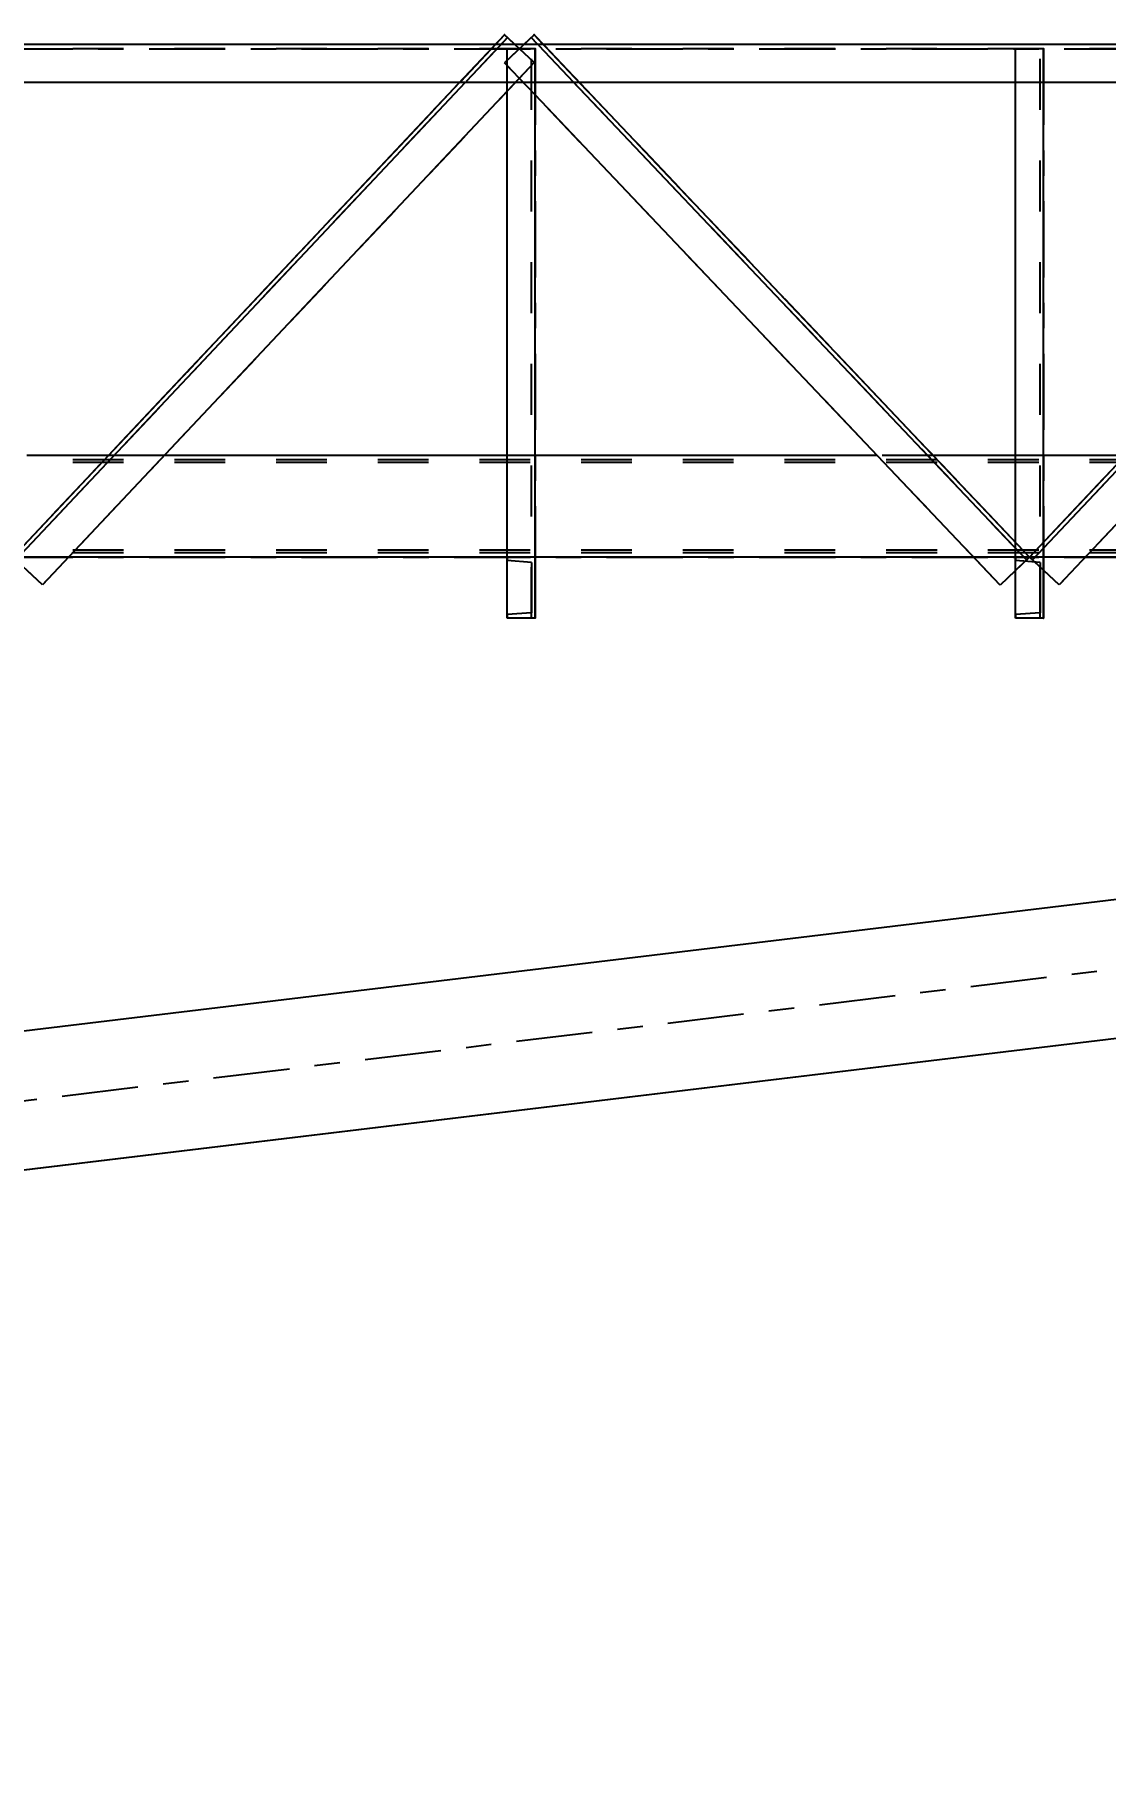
# Model space of a CAD drawing. Header units: millimetres. Extents: x 2368 to 8313, y 7493 to 11698.
# Drawn here: x 4396.9 to 4439, y 11225.9 to 11294 of the extents above; entities that cross this region are included whole.
import ezdxf

# ---------------------------------------------------------------- set-up
doc = ezdxf.new("R2010")
doc.units = ezdxf.units.MM
for name, pattern in [('XKITLINE00', [0]), ('XKITLINE02', [4, 2, -2]), ('XKITLINE03', [6, 3, -1, 1, -1])]:
    doc.linetypes.add(name, pattern=pattern)
doc.styles.add('ROMANS', font='romans.shx')
doc.dimstyles.new('MD300', dxfattribs={"dimtxt": 2.5, "dimasz": 2.5, "dimexe": 1, "dimexo": 1, "dimgap": 0.5, "dimtad": 1, "dimdec": 1, "dimlfac": 50, "dimrnd": 0.5, "dimdsep": 46, "dimtxsty": 'ROMANS', "dimcen": 1, "dimclrd": 146, "dimclre": 146, "dimclrt": 30, "dimadec": 1, "dimazin": 2, "dimtfac": 1, "dimtdec": 1, "dimtmove": 0, "dimatfit": 1, "dimfxl": 1, "dimtolj": 1, "dimtzin": 0, "dimlwd": -1, "dimlwe": -1, "dimarcsym": 0})

# ---------------------------------------------------------------- blocks, each defined once
blk = doc.blocks.new('*D28')
at = {"color": 146, "transparency": 16777216}
for p, q in [((4264.129, 11249.201), (4264.129, 10991.038)), ((5216.588, 11054.98), (5216.588, 10991.038)), ((5214.088, 10992.038), (4266.629, 10992.038))]:
    blk.add_line(p, q, dxfattribs=at)
for points in [[(4266.629, 10992.455), (4266.629, 10991.621), (4264.129, 10992.038)], [(5214.088, 10992.455), (5214.088, 10991.621), (5216.588, 10992.038)]]:
    blk.add_solid(points, dxfattribs=at)
at = {"layer": 'Defpoints', "color": 0, "transparency": 16777216}
for p in [(4264.129, 11250.201), (5216.588, 11055.98), (4264.129, 10992.038)]:
    blk.add_point(p, dxfattribs=at)
at = {"color": 30, "transparency": 16777216, "insert": (4740.359, 10993.788), "char_height": 2.5, "attachment_point": 5, "style": 'ROMANS'}
blk.add_mtext('\\A1;47623', dxfattribs=at)
blk = doc.blocks.new('*D36')
at = {"color": 146, "transparency": 16777216}
for p, q in [((3888.588, 11276.272), (3888.588, 10979.265)), ((5216.588, 11054.98), (5216.588, 10979.265)), ((3891.088, 10980.265), (5214.088, 10980.265))]:
    blk.add_line(p, q, dxfattribs=at)
for points in [[(3891.088, 10980.681), (3891.088, 10979.848), (3888.588, 10980.265)], [(5214.088, 10980.681), (5214.088, 10979.848), (5216.588, 10980.265)]]:
    blk.add_solid(points, dxfattribs=at)
at = {"layer": 'Defpoints', "color": 0, "transparency": 16777216}
for p in [(3888.588, 11277.272), (5216.588, 11055.98), (5216.588, 10980.265)]:
    blk.add_point(p, dxfattribs=at)
at = {"color": 30, "transparency": 16777216, "insert": (4552.588, 10982.015), "char_height": 2.5, "attachment_point": 5, "style": 'ROMANS'}
blk.add_mtext('\\A1;66400', dxfattribs=at)
blk = doc.blocks.new('*D38')
at = {"color": 146, "transparency": 16777216}
for p, q in [((3888.584, 11276.27), (3888.584, 10968.162)), ((6544.588, 11276.271), (6544.588, 10968.162)), ((6542.088, 10969.162), (3891.084, 10969.162))]:
    blk.add_line(p, q, dxfattribs=at)
for points in [[(3891.084, 10969.579), (3891.084, 10968.745), (3888.584, 10969.162)], [(6542.088, 10969.579), (6542.088, 10968.745), (6544.588, 10969.162)]]:
    blk.add_solid(points, dxfattribs=at)
at = {"layer": 'Defpoints', "color": 0, "transparency": 16777216}
for p in [(3888.584, 11277.27), (6544.588, 11277.271), (3888.584, 10969.162)]:
    blk.add_point(p, dxfattribs=at)
at = {"color": 30, "transparency": 16777216, "insert": (5216.586, 10970.912), "char_height": 2.5, "attachment_point": 5, "style": 'ROMANS'}
blk.add_mtext('\\A1;132800', dxfattribs=at)

msp = doc.modelspace()

# ---------------------------------------------------------------- linework, layer by layer
at = {"color": 3, "linetype": 'XKITLINE02'}
for p, q in [((4636.3955, 11293.5862), (4299.3994, 11293.5862)), ((4636.3955, 11293.4162), (4299.3994, 11293.4162)), ((4636.3955, 11293.4162), (4299.3994, 11293.4162)), ((4415.3854, 11293.9644), (4396.0381, 11273.4162)), ((4415.5019, 11293.8547), (4396.1546, 11273.3065)), ((4415.0293, 11293.5862), (4413.617, 11292.0862)), ((4415.2491, 11293.5862), (4413.8368, 11292.0862)), ((4415.5019, 11293.8547), (4415.3854, 11293.9644)), ((4416.5503, 11292.8676), (4415.3854, 11293.9644)), ((4416.5481, 11293.9667), (4415.3872, 11292.8657)), ((4416.1469, 11293.5862), (4415.3872, 11292.8657)), ((4416.5881, 11293.4162), (4415.4881, 11293.4162)), ((4415.4881, 11292.0862), (4415.4881, 11293.4162)), ((4415.4881, 11271.0162), (4415.4881, 11293.4162)), ((4416.5881, 11293.4162), (4415.4881, 11293.4162)), ((4416.5503, 11292.8676), (4415.7871, 11293.5862)), ((4435.922, 11273.3061), (4416.432, 11293.8566)), ((4416.4481, 11271.0162), (4416.4481, 11293.4162)), ((4416.4481, 11271.0162), (4416.4481, 11293.4162)), ((4436.0381, 11273.4162), (4416.5481, 11293.9667)), ((4416.5881, 11292.0862), (4416.5881, 11293.4162)), ((4416.5881, 11271.0162), (4416.5881, 11293.4162)), ((4418.1111, 11292.0862), (4416.6885, 11293.5862)), ((4418.3316, 11292.0862), (4416.909, 11293.5862)), ((4436.5881, 11293.4162), (4435.4881, 11293.4162)), ((4435.4881, 11292.0862), (4435.4881, 11293.4162)), ((4435.4881, 11271.0162), (4435.4881, 11293.4162)), ((4436.5881, 11293.4162), (4435.4881, 11293.4162)), ((4455.3854, 11293.9644), (4436.0381, 11273.4162)), ((4455.5019, 11293.8547), (4436.1546, 11273.3065)), ((4436.4481, 11271.0162), (4436.4481, 11293.4162)), ((4436.4481, 11271.0162), (4436.4481, 11293.4162)), ((4436.5881, 11292.0862), (4436.5881, 11293.4162)), ((4436.5881, 11271.0162), (4436.5881, 11293.4162)), ((4416.5503, 11292.8676), (4397.203, 11272.3194)), ((4416.5881, 11291.5995), (4415.3872, 11292.8657)), ((4434.8771, 11272.3152), (4415.3872, 11292.8657)), ((4416.5503, 11292.8676), (4415.4881, 11291.7394)), ((4456.5503, 11292.8676), (4437.203, 11272.3194)), ((4636.3955, 11292.0862), (4299.3994, 11292.0862)), ((4636.3956, 11277.4162), (4299.3994, 11277.4162)), ((4636.3955, 11277.4162), (4299.3994, 11277.4162)), ((4636.3956, 11277.2462), (4299.3994, 11277.2462)), ((4636.3955, 11277.2462), (4299.3994, 11277.2462)), ((4636.3956, 11277.1398), (4299.3994, 11277.1398)), ((4636.3955, 11277.1398), (4299.3994, 11277.1398)), ((4402.0019, 11277.4162), (4399.8043, 11277.4162)), ((4416.5881, 11277.4162), (4415.4881, 11277.4162)), ((4432.2445, 11277.4162), (4430.0394, 11277.4162)), ((4436.5881, 11277.4162), (4435.4881, 11277.4162)), ((4636.3956, 11273.6926), (4299.3994, 11273.6926)), ((4636.3955, 11273.6926), (4299.3994, 11273.6926)), ((4435.4881, 11273.7636), (4435.4881, 11273.9961)), ((4436.5881, 11273.7669), (4436.5881, 11274.0003)), ((4636.3956, 11273.5862), (4299.3994, 11273.5862)), ((4636.3955, 11273.5862), (4299.3994, 11273.5862)), ((4636.3956, 11273.4162), (4299.3994, 11273.4162)), ((4398.2357, 11273.4162), (4393.833, 11273.4162)), ((4397.203, 11272.3194), (4396.0381, 11273.4162)), ((4416.5881, 11273.4162), (4415.4881, 11273.4162)), ((4415.4881, 11273.4162), (4415.4881, 11273.2802)), ((4416.5881, 11273.4162), (4415.4881, 11273.4162)), ((4415.4881, 11273.4162), (4415.4881, 11273.2802)), ((4416.4481, 11273.2034), (4415.4881, 11273.2802)), ((4416.4481, 11273.2034), (4416.4481, 11271.229)), ((4416.4481, 11273.2034), (4416.4481, 11271.229)), ((4416.5881, 11273.4162), (4416.5881, 11271.0162)), ((4416.5881, 11273.4162), (4416.5881, 11271.0162)), ((4438.2357, 11273.4162), (4433.833, 11273.4162)), ((4436.0381, 11273.4162), (4434.8771, 11272.3152)), ((4435.4881, 11273.4162), (4435.4881, 11273.2802)), ((4436.5881, 11273.4162), (4435.4881, 11273.4162)), ((4435.4881, 11273.4162), (4435.4881, 11273.2802)), ((4435.922, 11273.3061), (4435.4881, 11272.8946)), ((4436.4481, 11273.2034), (4435.4881, 11273.2802)), ((4437.203, 11272.3194), (4436.0381, 11273.4162)), ((4436.5881, 11272.8983), (4436.0381, 11273.4162)), ((4436.4481, 11273.2034), (4436.4481, 11271.229)), ((4436.4481, 11273.2034), (4436.4481, 11271.229)), ((4436.5881, 11273.4162), (4436.5881, 11271.0162)), ((4436.5881, 11273.4162), (4436.5881, 11271.0162)), ((4416.4481, 11271.229), (4415.4881, 11271.1522)), ((4415.4881, 11271.1522), (4415.4881, 11271.0162)), ((4415.4881, 11271.1522), (4415.4881, 11271.0162)), ((4416.5881, 11271.0162), (4415.4881, 11271.0162)), ((4416.5881, 11271.0162), (4415.4881, 11271.0162)), ((4436.4481, 11271.229), (4435.4881, 11271.1522)), ((4435.4881, 11271.1522), (4435.4881, 11271.0162)), ((4435.4881, 11271.1522), (4435.4881, 11271.0162)), ((4436.5881, 11271.0162), (4435.4881, 11271.0162)), ((4436.5881, 11271.0162), (4435.4881, 11271.0162))]:
    msp.add_line(p, q, dxfattribs=at)
at = {"color": 1, "linetype": 'XKITLINE03'}
for p, q in [((4299.3994, 11293.4162), (4636.3955, 11293.4162)), ((4299.3994, 11293.4162), (4636.3955, 11293.4162)), ((4396.0381, 11273.4162), (4415.3854, 11293.9644)), ((4415.3854, 11293.9644), (4396.0381, 11273.4162)), ((4416.5481, 11293.9667), (4436.0381, 11273.4162)), ((4436.0381, 11273.4162), (4416.5481, 11293.9667)), ((4416.5881, 11293.4162), (4416.5881, 11271.0162)), ((4416.5881, 11271.0162), (4416.5881, 11293.4162)), ((4455.3854, 11293.9644), (4436.0381, 11273.4162)), ((4436.0381, 11273.4162), (4455.3854, 11293.9644)), ((4436.5881, 11293.4162), (4436.5881, 11271.0162)), ((4436.5881, 11271.0162), (4436.5881, 11293.4162)), ((4636.3956, 11273.4162), (4299.3994, 11273.4162)), ((4299.3994, 11273.4162), (4636.3955, 11273.4162)), ((4416.5881, 11273.4162), (4416.5881, 11273.4162)), ((4436.5881, 11273.4162), (4436.5881, 11273.4162))]:
    msp.add_line(p, q, dxfattribs=at)
at = {"color": 7, "linetype": 'XKITLINE00'}
for p, q in [((4458.9108, 11293.5862), (4341.5388, 11293.5862)), ((4415.3854, 11293.9644), (4415.0293, 11293.5862)), ((4415.5019, 11293.8547), (4415.2491, 11293.5862)), ((4415.5019, 11293.8547), (4415.3854, 11293.9644)), ((4415.7871, 11293.5862), (4415.5019, 11293.8547)), ((4416.5481, 11293.9667), (4416.1469, 11293.5862)), ((4416.6885, 11293.5862), (4416.4321, 11293.8566)), ((4416.909, 11293.5862), (4416.5481, 11293.9667)), ((4459.6975, 11292.0862), (4340.8405, 11292.0862)), ((4413.617, 11292.0862), (4396.0381, 11273.4162)), ((4413.8368, 11292.0862), (4396.1546, 11273.3065)), ((4415.4881, 11271.0162), (4415.4881, 11292.0862)), ((4416.5881, 11271.0162), (4416.5881, 11292.0862)), ((4435.922, 11273.3061), (4418.1111, 11292.0862)), ((4436.0381, 11273.4162), (4418.3316, 11292.0862)), ((4435.4881, 11273.9961), (4435.4881, 11292.0862)), ((4453.617, 11292.0862), (4436.0381, 11273.4162)), ((4453.8368, 11292.0862), (4436.1546, 11273.3065)), ((4436.5881, 11274.0003), (4436.5881, 11292.0862)), ((4415.4881, 11291.7394), (4397.203, 11272.3194)), ((4434.8772, 11272.3152), (4416.5881, 11291.5995)), ((4455.4881, 11291.7394), (4437.203, 11272.3194)), ((4399.8043, 11277.4162), (4396.5881, 11277.4162)), ((4415.4881, 11277.4162), (4402.0019, 11277.4162)), ((4430.0394, 11277.4162), (4416.5881, 11277.4162)), ((4435.4881, 11277.4162), (4432.2445, 11277.4162)), ((4439.8043, 11277.4162), (4436.5881, 11277.4162)), ((4435.4881, 11271.0162), (4435.4881, 11273.7636)), ((4436.5881, 11271.0162), (4436.5881, 11273.7669)), ((4415.4881, 11273.4162), (4398.2357, 11273.4162)), ((4433.833, 11273.4162), (4416.5881, 11273.4162)), ((4436.0381, 11273.4162), (4435.922, 11273.3061)), ((4436.1546, 11273.3065), (4436.0381, 11273.4162)), ((4455.4881, 11273.4162), (4438.2357, 11273.4162)), ((4397.203, 11272.3194), (4396.5881, 11272.8983)), ((4435.4881, 11272.8946), (4434.8772, 11272.3152)), ((4437.203, 11272.3194), (4436.5881, 11272.8983)), ((4416.5881, 11271.0162), (4415.4881, 11271.0162)), ((4436.5881, 11271.0162), (4435.4881, 11271.0162))]:
    msp.add_line(p, q, dxfattribs=at)
at = {"color": 8, "linetype": 'XKITLINE00'}
for p, q in [((4464.273, 11262.9458), (4327.9272, 11246.4946)), ((4464.9234, 11257.5554), (4328.5775, 11241.1041)), ((4464.9234, 11257.5554), (4328.5776, 11241.1041))]:
    msp.add_line(p, q, dxfattribs=at)
at = {"color": 8, "linetype": 'XKITLINE03'}
for p, q in [((4314.5881, 11242.1507), (4478.5881, 11261.9386)), ((4314.5882, 11242.1507), (4478.5882, 11261.9386))]:
    msp.add_line(p, q, dxfattribs=at)
at = {"color": 1, "linetype": 'XKITLINE00'}
for centre in [(4415.3854, 11293.9644), (4415.3854, 11293.9644), (4416.5481, 11293.9667), (4416.5481, 11293.9667), (4416.5881, 11293.4162), (4416.5881, 11293.4162), (4436.5881, 11293.4162), (4436.5881, 11293.4162), (4416.5881, 11273.4162), (4436.0381, 11273.4162), (4436.0381, 11273.4162), (4436.0381, 11273.4162), (4436.0381, 11273.4162), (4436.5881, 11273.4162), (4416.5881, 11271.0162), (4416.5881, 11271.0162), (4436.5881, 11271.0162), (4436.5881, 11271.0162)]:
    msp.add_circle(centre, 0.004, dxfattribs=at)

# ---------------------------------------------------------------- dimensions: what is measured, and where the dimension line sits
for base, p1, p2, picture, middle in [((3888.5836, 10969.1621), (6544.5882, 11277.2708), (3888.5836, 11277.2703), '*D38', (5216.5859, 10970.9121)), ((5216.5882, 10980.2647), (3888.5882, 11277.2717), (5216.5882, 11055.9804), '*D36', (4552.5882, 10982.0147)), ((4264.1289, 10992.0378), (5216.5882, 11055.9804), (4264.1289, 11250.201), '*D28', (4740.3585, 10993.7878))]:
    dim = msp.add_linear_dim(base=base, p1=p1, p2=p2, dimstyle='MD300')
    dim.commit()
    dim.dimension.update_dxf_attribs({"geometry": picture, "text_midpoint": middle})

doc.saveas('drawing.dxf')
